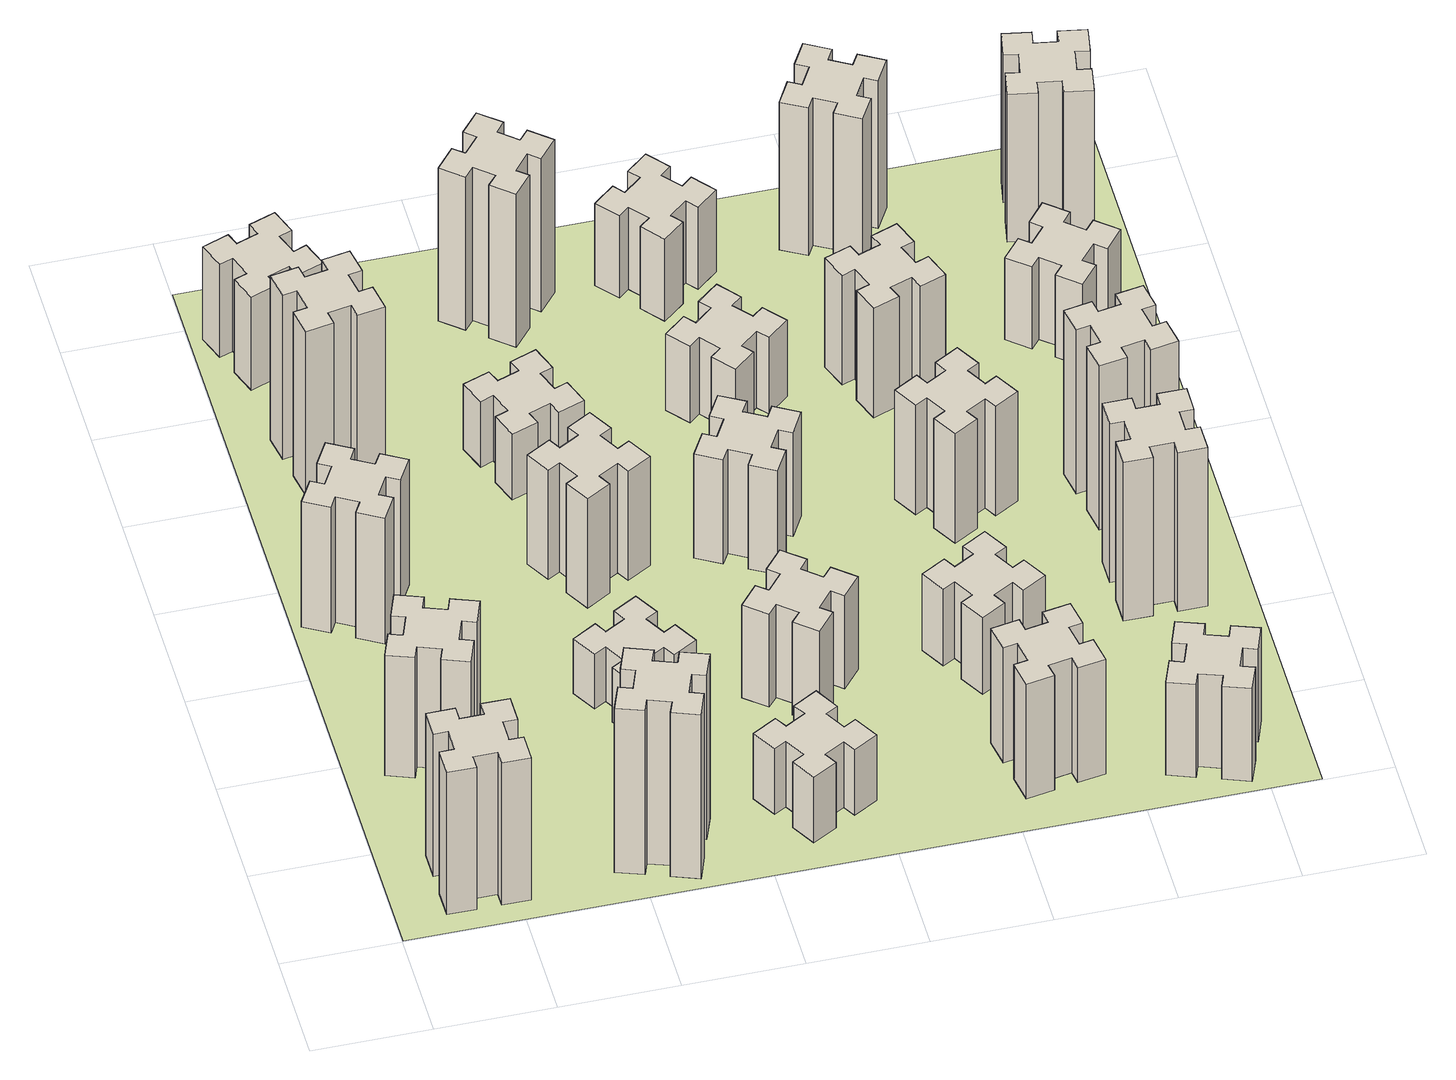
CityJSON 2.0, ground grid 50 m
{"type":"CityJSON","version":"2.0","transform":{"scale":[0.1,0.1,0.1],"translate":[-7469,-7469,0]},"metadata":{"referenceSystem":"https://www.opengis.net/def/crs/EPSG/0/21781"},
"CityObjects":{
"building1":{"type":"Building","attributes":{"class":"1000","function":"1000","usage":"1000","yearOfConstruction":2016,"roofType":"1000","measuredHeight":78,"storeysAboveGround":30,"storeysBelowGround":0},"geometry":[{"type":"Solid","lod":"1","boundaries":[[[[0,1,2,3,4,5,6,7,8,9,10,11,12,13,14,15,16,17,18,19]],[[17,16,20,21]],[[16,15,22,20]],[[15,14,23,22]],[[14,13,24,23]],[[13,12,25,24]],[[12,11,26,25]],[[11,10,27,26]],[[10,9,28,27]],[[9,8,29,28]],[[8,7,30,29]],[[7,6,31,30]],[[6,5,32,31]],[[5,4,33,32]],[[4,3,34,33]],[[3,2,35,34]],[[2,1,36,35]],[[1,0,37,36]],[[0,19,38,37]],[[19,18,39,38]],[[18,17,21,39]],[[24,25,26,27,28,29,30,31,32,33,34,35,36,37,38,39,21,20,22,23]]]]}]},
"building2":{"type":"Building","attributes":{"class":"1000","function":"1000","usage":"1000","yearOfConstruction":2016,"roofType":"1000","measuredHeight":66,"storeysAboveGround":30,"storeysBelowGround":0},"geometry":[{"type":"Solid","lod":"1","boundaries":[[[[40,41,42,43,44,45,46,47,48,49,50,51,52,53,54,55,56,57,58,59]],[[57,56,60,61]],[[56,55,62,60]],[[55,54,63,62]],[[54,53,64,63]],[[53,52,65,64]],[[52,51,66,65]],[[51,50,67,66]],[[50,49,68,67]],[[49,48,69,68]],[[48,47,70,69]],[[47,46,71,70]],[[46,45,72,71]],[[45,44,73,72]],[[44,43,74,73]],[[43,42,75,74]],[[42,41,76,75]],[[41,40,77,76]],[[40,59,78,77]],[[59,58,79,78]],[[58,57,61,79]],[[64,65,66,67,68,69,70,71,72,73,74,75,76,77,78,79,61,60,62,63]]]]}]},
"building3":{"type":"Building","attributes":{"class":"1000","function":"1000","usage":"1000","yearOfConstruction":2016,"roofType":"1000","measuredHeight":69,"storeysAboveGround":30,"storeysBelowGround":0},"geometry":[{"type":"Solid","lod":"1","boundaries":[[[[80,81,82,83,84,85,86,87,88,89,90,91,92,93,94,95,96,97,98,99]],[[97,96,100,101]],[[96,95,102,100]],[[95,94,103,102]],[[94,93,104,103]],[[93,92,105,104]],[[92,91,106,105]],[[91,90,107,106]],[[90,89,108,107]],[[89,88,109,108]],[[88,87,110,109]],[[87,86,111,110]],[[86,85,112,111]],[[85,84,113,112]],[[84,83,114,113]],[[83,82,115,114]],[[82,81,116,115]],[[81,80,117,116]],[[80,99,118,117]],[[99,98,119,118]],[[98,97,101,119]],[[104,105,106,107,108,109,110,111,112,113,114,115,116,117,118,119,101,100,102,103]]]]}]},
"building4":{"type":"Building","attributes":{"class":"1000","function":"1000","usage":"1000","yearOfConstruction":2016,"roofType":"1000","measuredHeight":90,"storeysAboveGround":30,"storeysBelowGround":0},"geometry":[{"type":"Solid","lod":"1","boundaries":[[[[120,121,122,123,124,125,126,127,128,129,130,131,132,133,134,135,136,137,138,139]],[[137,136,140,141]],[[136,135,142,140]],[[135,134,143,142]],[[134,133,144,143]],[[133,132,145,144]],[[132,131,146,145]],[[131,130,147,146]],[[130,129,148,147]],[[129,128,149,148]],[[128,127,150,149]],[[127,126,151,150]],[[126,125,152,151]],[[125,124,153,152]],[[124,123,154,153]],[[123,122,155,154]],[[122,121,156,155]],[[121,120,157,156]],[[120,139,158,157]],[[139,138,159,158]],[[138,137,141,159]],[[144,145,146,147,148,149,150,151,152,153,154,155,156,157,158,159,141,140,142,143]]]]}]},
"building5":{"type":"Building","attributes":{"class":"1000","function":"1000","usage":"1000","yearOfConstruction":2016,"roofType":"1000","measuredHeight":90,"storeysAboveGround":30,"storeysBelowGround":0},"geometry":[{"type":"Solid","lod":"1","boundaries":[[[[160,161,162,163,164,165,166,167,168,169,170,171,172,173,174,175,176,177,178,179]],[[177,176,180,181]],[[176,175,182,180]],[[175,174,183,182]],[[174,173,184,183]],[[173,172,185,184]],[[172,171,186,185]],[[171,170,187,186]],[[170,169,188,187]],[[169,168,189,188]],[[168,167,190,189]],[[167,166,191,190]],[[166,165,192,191]],[[165,164,193,192]],[[164,163,194,193]],[[163,162,195,194]],[[162,161,196,195]],[[161,160,197,196]],[[160,179,198,197]],[[179,178,199,198]],[[178,177,181,199]],[[184,185,186,187,188,189,190,191,192,193,194,195,196,197,198,199,181,180,182,183]]]]}]},
"building6":{"type":"Building","attributes":{"class":"1000","function":"1000","usage":"1000","yearOfConstruction":2016,"roofType":"1000","measuredHeight":51,"storeysAboveGround":30,"storeysBelowGround":0},"geometry":[{"type":"Solid","lod":"1","boundaries":[[[[200,201,202,203,204,205,206,207,208,209,210,211,212,213,214,215,216,217,218,219]],[[217,216,220,221]],[[216,215,222,220]],[[215,214,223,222]],[[214,213,224,223]],[[213,212,225,224]],[[212,211,226,225]],[[211,210,227,226]],[[210,209,228,227]],[[209,208,229,228]],[[208,207,230,229]],[[207,206,231,230]],[[206,205,232,231]],[[205,204,233,232]],[[204,203,234,233]],[[203,202,235,234]],[[202,201,236,235]],[[201,200,237,236]],[[200,219,238,237]],[[219,218,239,238]],[[218,217,221,239]],[[224,225,226,227,228,229,230,231,232,233,234,235,236,237,238,239,221,220,222,223]]]]}]},
"building7":{"type":"Building","attributes":{"class":"1000","function":"1000","usage":"1000","yearOfConstruction":2016,"roofType":"1000","measuredHeight":30,"storeysAboveGround":30,"storeysBelowGround":0},"geometry":[{"type":"Solid","lod":"1","boundaries":[[[[240,241,242,243,244,245,246,247,248,249,250,251,252,253,254,255,256,257,258,259]],[[257,256,260,261]],[[256,255,262,260]],[[255,254,263,262]],[[254,253,264,263]],[[253,252,265,264]],[[252,251,266,265]],[[251,250,267,266]],[[250,249,268,267]],[[249,248,269,268]],[[248,247,270,269]],[[247,246,271,270]],[[246,245,272,271]],[[245,244,273,272]],[[244,243,274,273]],[[243,242,275,274]],[[242,241,276,275]],[[241,240,277,276]],[[240,259,278,277]],[[259,258,279,278]],[[258,257,261,279]],[[264,265,266,267,268,269,270,271,272,273,274,275,276,277,278,279,261,260,262,263]]]]}]},
"building8":{"type":"Building","attributes":{"class":"1000","function":"1000","usage":"1000","yearOfConstruction":2016,"roofType":"1000","measuredHeight":60,"storeysAboveGround":30,"storeysBelowGround":0},"geometry":[{"type":"Solid","lod":"1","boundaries":[[[[280,281,282,283,284,285,286,287,288,289,290,291,292,293,294,295,296,297,298,299]],[[297,296,300,301]],[[296,295,302,300]],[[295,294,303,302]],[[294,293,304,303]],[[293,292,305,304]],[[292,291,306,305]],[[291,290,307,306]],[[290,289,308,307]],[[289,288,309,308]],[[288,287,310,309]],[[287,286,311,310]],[[286,285,312,311]],[[285,284,313,312]],[[284,283,314,313]],[[283,282,315,314]],[[282,281,316,315]],[[281,280,317,316]],[[280,299,318,317]],[[299,298,319,318]],[[298,297,301,319]],[[304,305,306,307,308,309,310,311,312,313,314,315,316,317,318,319,301,300,302,303]]]]}]},
"building9":{"type":"Building","attributes":{"class":"1000","function":"1000","usage":"1000","yearOfConstruction":2016,"roofType":"1000","measuredHeight":36,"storeysAboveGround":30,"storeysBelowGround":0},"geometry":[{"type":"Solid","lod":"1","boundaries":[[[[320,321,322,323,324,325,326,327,328,329,330,331,332,333,334,335,336,337,338,339]],[[337,336,340,341]],[[336,335,342,340]],[[335,334,343,342]],[[334,333,344,343]],[[333,332,345,344]],[[332,331,346,345]],[[331,330,347,346]],[[330,329,348,347]],[[329,328,349,348]],[[328,327,350,349]],[[327,326,351,350]],[[326,325,352,351]],[[325,324,353,352]],[[324,323,354,353]],[[323,322,355,354]],[[322,321,356,355]],[[321,320,357,356]],[[320,339,358,357]],[[339,338,359,358]],[[338,337,341,359]],[[344,345,346,347,348,349,350,351,352,353,354,355,356,357,358,359,341,340,342,343]]]]}]},
"building10":{"type":"Building","attributes":{"class":"1000","function":"1000","usage":"1000","yearOfConstruction":2016,"roofType":"1000","measuredHeight":36,"storeysAboveGround":30,"storeysBelowGround":0},"geometry":[{"type":"Solid","lod":"1","boundaries":[[[[360,361,362,363,364,365,366,367,368,369,370,371,372,373,374,375,376,377,378,379]],[[377,376,380,381]],[[376,375,382,380]],[[375,374,383,382]],[[374,373,384,383]],[[373,372,385,384]],[[372,371,386,385]],[[371,370,387,386]],[[370,369,388,387]],[[369,368,389,388]],[[368,367,390,389]],[[367,366,391,390]],[[366,365,392,391]],[[365,364,393,392]],[[364,363,394,393]],[[363,362,395,394]],[[362,361,396,395]],[[361,360,397,396]],[[360,379,398,397]],[[379,378,399,398]],[[378,377,381,399]],[[384,385,386,387,388,389,390,391,392,393,394,395,396,397,398,399,381,380,382,383]]]]}]},
"building11":{"type":"Building","attributes":{"class":"1000","function":"1000","usage":"1000","yearOfConstruction":2016,"roofType":"1000","measuredHeight":51,"storeysAboveGround":30,"storeysBelowGround":0},"geometry":[{"type":"Solid","lod":"1","boundaries":[[[[400,401,402,403,404,405,406,407,408,409,410,411,412,413,414,415,416,417,418,419]],[[417,416,420,421]],[[416,415,422,420]],[[415,414,423,422]],[[414,413,424,423]],[[413,412,425,424]],[[412,411,426,425]],[[411,410,427,426]],[[410,409,428,427]],[[409,408,429,428]],[[408,407,430,429]],[[407,406,431,430]],[[406,405,432,431]],[[405,404,433,432]],[[404,403,434,433]],[[403,402,435,434]],[[402,401,436,435]],[[401,400,437,436]],[[400,419,438,437]],[[419,418,439,438]],[[418,417,421,439]],[[424,425,426,427,428,429,430,431,432,433,434,435,436,437,438,439,421,420,422,423]]]]}]},
"building12":{"type":"Building","attributes":{"class":"1000","function":"1000","usage":"1000","yearOfConstruction":2016,"roofType":"1000","measuredHeight":84,"storeysAboveGround":30,"storeysBelowGround":0},"geometry":[{"type":"Solid","lod":"1","boundaries":[[[[440,441,442,443,444,445,446,447,448,449,450,451,452,453,454,455,456,457,458,459]],[[457,456,460,461]],[[456,455,462,460]],[[455,454,463,462]],[[454,453,464,463]],[[453,452,465,464]],[[452,451,466,465]],[[451,450,467,466]],[[450,449,468,467]],[[449,448,469,468]],[[448,447,470,469]],[[447,446,471,470]],[[446,445,472,471]],[[445,444,473,472]],[[444,443,474,473]],[[443,442,475,474]],[[442,441,476,475]],[[441,440,477,476]],[[440,459,478,477]],[[459,458,479,478]],[[458,457,461,479]],[[464,465,466,467,468,469,470,471,472,473,474,475,476,477,478,479,461,460,462,463]]]]}]},
"building13":{"type":"Building","attributes":{"class":"1000","function":"1000","usage":"1000","yearOfConstruction":2016,"roofType":"1000","measuredHeight":57,"storeysAboveGround":30,"storeysBelowGround":0},"geometry":[{"type":"Solid","lod":"1","boundaries":[[[[480,481,482,483,484,485,486,487,488,489,490,491,492,493,494,495,496,497,498,499]],[[497,496,500,501]],[[496,495,502,500]],[[495,494,503,502]],[[494,493,504,503]],[[493,492,505,504]],[[492,491,506,505]],[[491,490,507,506]],[[490,489,508,507]],[[489,488,509,508]],[[488,487,510,509]],[[487,486,511,510]],[[486,485,512,511]],[[485,484,513,512]],[[484,483,514,513]],[[483,482,515,514]],[[482,481,516,515]],[[481,480,517,516]],[[480,499,518,517]],[[499,498,519,518]],[[498,497,501,519]],[[504,505,506,507,508,509,510,511,512,513,514,515,516,517,518,519,501,500,502,503]]]]}]},
"building14":{"type":"Building","attributes":{"class":"1000","function":"1000","usage":"1000","yearOfConstruction":2016,"roofType":"1000","measuredHeight":42,"storeysAboveGround":30,"storeysBelowGround":0},"geometry":[{"type":"Solid","lod":"1","boundaries":[[[[520,521,522,523,524,525,526,527,528,529,530,531,532,533,534,535,536,537,538,539]],[[537,536,540,541]],[[536,535,542,540]],[[535,534,543,542]],[[534,533,544,543]],[[533,532,545,544]],[[532,531,546,545]],[[531,530,547,546]],[[530,529,548,547]],[[529,528,549,548]],[[528,527,550,549]],[[527,526,551,550]],[[526,525,552,551]],[[525,524,553,552]],[[524,523,554,553]],[[523,522,555,554]],[[522,521,556,555]],[[521,520,557,556]],[[520,539,558,557]],[[539,538,559,558]],[[538,537,541,559]],[[544,545,546,547,548,549,550,551,552,553,554,555,556,557,558,559,541,540,542,543]]]]}]},
"building15":{"type":"Building","attributes":{"class":"1000","function":"1000","usage":"1000","yearOfConstruction":2016,"roofType":"1000","measuredHeight":63,"storeysAboveGround":30,"storeysBelowGround":0},"geometry":[{"type":"Solid","lod":"1","boundaries":[[[[560,561,562,563,564,565,566,567,568,569,570,571,572,573,574,575,576,577,578,579]],[[577,576,580,581]],[[576,575,582,580]],[[575,574,583,582]],[[574,573,584,583]],[[573,572,585,584]],[[572,571,586,585]],[[571,570,587,586]],[[570,569,588,587]],[[569,568,589,588]],[[568,567,590,589]],[[567,566,591,590]],[[566,565,592,591]],[[565,564,593,592]],[[564,563,594,593]],[[563,562,595,594]],[[562,561,596,595]],[[561,560,597,596]],[[560,579,598,597]],[[579,578,599,598]],[[578,577,581,599]],[[584,585,586,587,588,589,590,591,592,593,594,595,596,597,598,599,581,580,582,583]]]]}]},
"building16":{"type":"Building","attributes":{"class":"1000","function":"1000","usage":"1000","yearOfConstruction":2016,"roofType":"1000","measuredHeight":45,"storeysAboveGround":30,"storeysBelowGround":0},"geometry":[{"type":"Solid","lod":"1","boundaries":[[[[600,601,602,603,604,605,606,607,608,609,610,611,612,613,614,615,616,617,618,619]],[[617,616,620,621]],[[616,615,622,620]],[[615,614,623,622]],[[614,613,624,623]],[[613,612,625,624]],[[612,611,626,625]],[[611,610,627,626]],[[610,609,628,627]],[[609,608,629,628]],[[608,607,630,629]],[[607,606,631,630]],[[606,605,632,631]],[[605,604,633,632]],[[604,603,634,633]],[[603,602,635,634]],[[602,601,636,635]],[[601,600,637,636]],[[600,619,638,637]],[[619,618,639,638]],[[618,617,621,639]],[[624,625,626,627,628,629,630,631,632,633,634,635,636,637,638,639,621,620,622,623]]]]}]},
"building17":{"type":"Building","attributes":{"class":"1000","function":"1000","usage":"1000","yearOfConstruction":2016,"roofType":"1000","measuredHeight":42,"storeysAboveGround":30,"storeysBelowGround":0},"geometry":[{"type":"Solid","lod":"1","boundaries":[[[[640,641,642,643,644,645,646,647,648,649,650,651,652,653,654,655,656,657,658,659]],[[657,656,660,661]],[[656,655,662,660]],[[655,654,663,662]],[[654,653,664,663]],[[653,652,665,664]],[[652,651,666,665]],[[651,650,667,666]],[[650,649,668,667]],[[649,648,669,668]],[[648,647,670,669]],[[647,646,671,670]],[[646,645,672,671]],[[645,644,673,672]],[[644,643,674,673]],[[643,642,675,674]],[[642,641,676,675]],[[641,640,677,676]],[[640,659,678,677]],[[659,658,679,678]],[[658,657,661,679]],[[664,665,666,667,668,669,670,671,672,673,674,675,676,677,678,679,661,660,662,663]]]]}]},
"building18":{"type":"Building","attributes":{"class":"1000","function":"1000","usage":"1000","yearOfConstruction":2016,"roofType":"1000","measuredHeight":60,"storeysAboveGround":30,"storeysBelowGround":0},"geometry":[{"type":"Solid","lod":"1","boundaries":[[[[680,681,682,683,684,685,686,687,688,689,690,691,692,693,694,695,696,697,698,699]],[[697,696,700,701]],[[696,695,702,700]],[[695,694,703,702]],[[694,693,704,703]],[[693,692,705,704]],[[692,691,706,705]],[[691,690,707,706]],[[690,689,708,707]],[[689,688,709,708]],[[688,687,710,709]],[[687,686,711,710]],[[686,685,712,711]],[[685,684,713,712]],[[684,683,714,713]],[[683,682,715,714]],[[682,681,716,715]],[[681,680,717,716]],[[680,699,718,717]],[[699,698,719,718]],[[698,697,701,719]],[[704,705,706,707,708,709,710,711,712,713,714,715,716,717,718,719,701,700,702,703]]]]}]},
"building19":{"type":"Building","attributes":{"class":"1000","function":"1000","usage":"1000","yearOfConstruction":2016,"roofType":"1000","measuredHeight":60,"storeysAboveGround":30,"storeysBelowGround":0},"geometry":[{"type":"Solid","lod":"1","boundaries":[[[[720,721,722,723,724,725,726,727,728,729,730,731,732,733,734,735,736,737,738,739]],[[737,736,740,741]],[[736,735,742,740]],[[735,734,743,742]],[[734,733,744,743]],[[733,732,745,744]],[[732,731,746,745]],[[731,730,747,746]],[[730,729,748,747]],[[729,728,749,748]],[[728,727,750,749]],[[727,726,751,750]],[[726,725,752,751]],[[725,724,753,752]],[[724,723,754,753]],[[723,722,755,754]],[[722,721,756,755]],[[721,720,757,756]],[[720,739,758,757]],[[739,738,759,758]],[[738,737,741,759]],[[744,745,746,747,748,749,750,751,752,753,754,755,756,757,758,759,741,740,742,743]]]]}]},
"building20":{"type":"Building","attributes":{"class":"1000","function":"1000","usage":"1000","yearOfConstruction":2016,"roofType":"1000","measuredHeight":51,"storeysAboveGround":30,"storeysBelowGround":0},"geometry":[{"type":"Solid","lod":"1","boundaries":[[[[760,761,762,763,764,765,766,767,768,769,770,771,772,773,774,775,776,777,778,779]],[[777,776,780,781]],[[776,775,782,780]],[[775,774,783,782]],[[774,773,784,783]],[[773,772,785,784]],[[772,771,786,785]],[[771,770,787,786]],[[770,769,788,787]],[[769,768,789,788]],[[768,767,790,789]],[[767,766,791,790]],[[766,765,792,791]],[[765,764,793,792]],[[764,763,794,793]],[[763,762,795,794]],[[762,761,796,795]],[[761,760,797,796]],[[760,779,798,797]],[[779,778,799,798]],[[778,777,781,799]],[[784,785,786,787,788,789,790,791,792,793,794,795,796,797,798,799,781,780,782,783]]]]}]},
"building21":{"type":"Building","attributes":{"class":"1000","function":"1000","usage":"1000","yearOfConstruction":2016,"roofType":"1000","measuredHeight":81,"storeysAboveGround":30,"storeysBelowGround":0},"geometry":[{"type":"Solid","lod":"1","boundaries":[[[[800,801,802,803,804,805,806,807,808,809,810,811,812,813,814,815,816,817,818,819]],[[817,816,820,821]],[[816,815,822,820]],[[815,814,823,822]],[[814,813,824,823]],[[813,812,825,824]],[[812,811,826,825]],[[811,810,827,826]],[[810,809,828,827]],[[809,808,829,828]],[[808,807,830,829]],[[807,806,831,830]],[[806,805,832,831]],[[805,804,833,832]],[[804,803,834,833]],[[803,802,835,834]],[[802,801,836,835]],[[801,800,837,836]],[[800,819,838,837]],[[819,818,839,838]],[[818,817,821,839]],[[824,825,826,827,828,829,830,831,832,833,834,835,836,837,838,839,821,820,822,823]]]]}]},
"building22":{"type":"Building","attributes":{"class":"1000","function":"1000","usage":"1000","yearOfConstruction":2016,"roofType":"1000","measuredHeight":87,"storeysAboveGround":30,"storeysBelowGround":0},"geometry":[{"type":"Solid","lod":"1","boundaries":[[[[840,841,842,843,844,845,846,847,848,849,850,851,852,853,854,855,856,857,858,859]],[[857,856,860,861]],[[856,855,862,860]],[[855,854,863,862]],[[854,853,864,863]],[[853,852,865,864]],[[852,851,866,865]],[[851,850,867,866]],[[850,849,868,867]],[[849,848,869,868]],[[848,847,870,869]],[[847,846,871,870]],[[846,845,872,871]],[[845,844,873,872]],[[844,843,874,873]],[[843,842,875,874]],[[842,841,876,875]],[[841,840,877,876]],[[840,859,878,877]],[[859,858,879,878]],[[858,857,861,879]],[[864,865,866,867,868,869,870,871,872,873,874,875,876,877,878,879,861,860,862,863]]]]}]},
"building23":{"type":"Building","attributes":{"class":"1000","function":"1000","usage":"1000","yearOfConstruction":2016,"roofType":"1000","measuredHeight":90,"storeysAboveGround":30,"storeysBelowGround":0},"geometry":[{"type":"Solid","lod":"1","boundaries":[[[[880,881,882,883,884,885,886,887,888,889,890,891,892,893,894,895,896,897,898,899]],[[897,896,900,901]],[[896,895,902,900]],[[895,894,903,902]],[[894,893,904,903]],[[893,892,905,904]],[[892,891,906,905]],[[891,890,907,906]],[[890,889,908,907]],[[889,888,909,908]],[[888,887,910,909]],[[887,886,911,910]],[[886,885,912,911]],[[885,884,913,912]],[[884,883,914,913]],[[883,882,915,914]],[[882,881,916,915]],[[881,880,917,916]],[[880,899,918,917]],[[899,898,919,918]],[[898,897,901,919]],[[904,905,906,907,908,909,910,911,912,913,914,915,916,917,918,919,901,900,902,903]]]]}]},
"building24":{"type":"Building","attributes":{"class":"1000","function":"1000","usage":"1000","yearOfConstruction":2016,"roofType":"1000","measuredHeight":45,"storeysAboveGround":30,"storeysBelowGround":0},"geometry":[{"type":"Solid","lod":"1","boundaries":[[[[920,921,922,923,924,925,926,927,928,929,930,931,932,933,934,935,936,937,938,939]],[[937,936,940,941]],[[936,935,942,940]],[[935,934,943,942]],[[934,933,944,943]],[[933,932,945,944]],[[932,931,946,945]],[[931,930,947,946]],[[930,929,948,947]],[[929,928,949,948]],[[928,927,950,949]],[[927,926,951,950]],[[926,925,952,951]],[[925,924,953,952]],[[924,923,954,953]],[[923,922,955,954]],[[922,921,956,955]],[[921,920,957,956]],[[920,939,958,957]],[[939,938,959,958]],[[938,937,941,959]],[[944,945,946,947,948,949,950,951,952,953,954,955,956,957,958,959,941,940,942,943]]]]}]},
"building25":{"type":"Building","attributes":{"class":"1000","function":"1000","usage":"1000","yearOfConstruction":2016,"roofType":"1000","measuredHeight":81,"storeysAboveGround":30,"storeysBelowGround":0},"geometry":[{"type":"Solid","lod":"1","boundaries":[[[[960,961,962,963,964,965,966,967,968,969,970,971,972,973,974,975,976,977,978,979]],[[977,976,980,981]],[[976,975,982,980]],[[975,974,983,982]],[[974,973,984,983]],[[973,972,985,984]],[[972,971,986,985]],[[971,970,987,986]],[[970,969,988,987]],[[969,968,989,988]],[[968,967,990,989]],[[967,966,991,990]],[[966,965,992,991]],[[965,964,993,992]],[[964,963,994,993]],[[963,962,995,994]],[[962,961,996,995]],[[961,960,997,996]],[[960,979,998,997]],[[979,978,999,998]],[[978,977,981,999]],[[984,985,986,987,988,989,990,991,992,993,994,995,996,997,998,999,981,980,982,983]]]]}]},
"landuse1":{"type":"LandUse","attributes":{"name":"plot1","function":"1010"},"geometry":[{"type":"MultiSurface","lod":"1","boundaries":[[[1000,1001,1002,1003]]]}]}
},
"vertices":[
[265,325,0],[265,225,0],[205,225,0],[205,105,0],[325,105,0],[325,165,0],[425,165,0],[425,105,0],[545,105,0],[545,225,0],[485,225,0],[485,325,0],[545,325,0],[545,445,0],[425,445,0],[425,385,0],[325,385,0],[325,445,0],[205,445,0],[205,325,0],[325,385,780],[325,445,780],[425,385,780],[425,445,780],[545,445,780],[545,325,780],[485,325,780],[485,225,780],[545,225,780],[545,105,780],[425,105,780],[425,165,780],[325,165,780],[325,105,780],[205,105,780],[205,225,780],[265,225,780],[265,325,780],[205,325,780],[205,445,780],
[289,1100,0],[255,1006,0],[199,1027,0],[157,914,0],[270,873,0],[291,929,0],[385,895,0],[364,839,0],[477,797,0],[518,910,0],[462,931,0],[496,1025,0],[552,1004,0],[593,1117,0],[480,1158,0],[460,1102,0],[366,1136,0],[387,1192,0],[274,1233,0],[233,1120,0],[366,1136,660],[387,1192,660],[460,1102,660],[480,1158,660],[593,1117,660],[552,1004,660],[496,1025,660],[462,931,660],[518,910,660],[477,797,660],[364,839,660],[385,895,660],[291,929,660],[270,873,660],[157,914,660],[199,1027,660],[255,1006,660],[289,1100,660],[233,1120,660],[274,1233,660],
[374,1926,0],[287,1976,0],[317,2028,0],[213,2088,0],[153,1984,0],[205,1954,0],[155,1867,0],[103,1897,0],[43,1793,0],[147,1733,0],[177,1785,0],[264,1735,0],[234,1683,0],[338,1623,0],[398,1727,0],[346,1757,0],[396,1844,0],[448,1814,0],[508,1918,0],[404,1978,0],[396,1844,690],[448,1814,690],[346,1757,690],[398,1727,690],[338,1623,690],[234,1683,690],[264,1735,690],[177,1785,690],[147,1733,690],[43,1793,690],[103,1897,690],[155,1867,690],[205,1954,690],[153,1984,690],[213,2088,690],[317,2028,690],[287,1976,690],[374,1926,690],[404,1978,690],[508,1918,690],
[405,2812,0],[307,2795,0],[297,2854,0],[178,2833,0],[199,2715,0],[258,2725,0],[276,2627,0],[217,2617,0],[237,2498,0],[356,2519,0],[345,2578,0],[444,2596,0],[454,2537,0],[572,2557,0],[551,2676,0],[492,2665,0],[475,2764,0],[534,2774,0],[513,2892,0],[395,2871,0],[475,2764,900],[534,2774,900],[492,2665,900],[551,2676,900],[572,2557,900],[454,2537,900],[444,2596,900],[345,2578,900],[356,2519,900],[237,2498,900],[217,2617,900],[276,2627,900],[258,2725,900],[199,2715,900],[178,2833,900],[297,2854,900],[307,2795,900],[405,2812,900],[395,2871,900],[513,2892,900],
[1029,360,0],[995,266,0],[939,287,0],[897,174,0],[1010,133,0],[1031,189,0],[1125,155,0],[1104,99,0],[1217,57,0],[1258,170,0],[1202,191,0],[1236,285,0],[1292,264,0],[1333,377,0],[1220,418,0],[1200,362,0],[1106,396,0],[1127,452,0],[1014,493,0],[973,380,0],[1106,396,900],[1127,452,900],[1200,362,900],[1220,418,900],[1333,377,900],[1292,264,900],[1236,285,900],[1202,191,900],[1258,170,900],[1217,57,900],[1104,99,900],[1125,155,900],[1031,189,900],[1010,133,900],[897,174,900],[939,287,900],[995,266,900],[1029,360,900],[973,380,900],[1014,493,900],
[155,3345,0],[189,3251,0],[133,3230,0],[174,3117,0],[287,3159,0],[266,3215,0],[360,3249,0],[380,3193,0],[493,3234,0],[452,3347,0],[396,3326,0],[362,3420,0],[418,3440,0],[377,3553,0],[264,3512,0],[285,3456,0],[191,3422,0],[170,3478,0],[57,3437,0],[99,3324,0],[191,3422,510],[170,3478,510],[285,3456,510],[264,3512,510],[377,3553,510],[418,3440,510],[362,3420,510],[396,3326,510],[452,3347,510],[493,3234,510],[380,3193,510],[360,3249,510],[266,3215,510],[287,3159,510],[174,3117,510],[133,3230,510],[189,3251,510],[155,3345,510],[99,3324,510],[57,3437,510],
[1204,1236,0],[1117,1186,0],[1087,1238,0],[983,1178,0],[1043,1074,0],[1095,1104,0],[1145,1017,0],[1093,987,0],[1153,883,0],[1257,943,0],[1227,995,0],[1314,1045,0],[1344,993,0],[1448,1053,0],[1388,1157,0],[1336,1127,0],[1286,1214,0],[1338,1244,0],[1278,1348,0],[1174,1288,0],[1286,1214,300],[1338,1244,300],[1336,1127,300],[1388,1157,300],[1448,1053,300],[1344,993,300],[1314,1045,300],[1227,995,300],[1257,943,300],[1153,883,300],[1093,987,300],[1145,1017,300],[1095,1104,300],[1043,1074,300],[983,1178,300],[1087,1238,300],[1117,1186,300],[1204,1236,300],[1174,1288,300],[1278,1348,300],
[1095,1844,0],[1145,1757,0],[1093,1727,0],[1153,1623,0],[1257,1683,0],[1227,1735,0],[1314,1785,0],[1344,1733,0],[1448,1793,0],[1388,1897,0],[1336,1867,0],[1286,1954,0],[1338,1984,0],[1278,2088,0],[1174,2028,0],[1204,1976,0],[1117,1926,0],[1087,1978,0],[983,1918,0],[1043,1814,0],[1117,1926,600],[1087,1978,600],[1204,1976,600],[1174,2028,600],[1278,2088,600],[1338,1984,600],[1286,1954,600],[1336,1867,600],[1388,1897,600],[1448,1793,600],[1344,1733,600],[1314,1785,600],[1227,1735,600],[1257,1683,600],[1153,1623,600],[1093,1727,600],[1145,1757,600],[1095,1844,600],[1043,1814,600],[983,1918,600],
[1125,2616,0],[1031,2582,0],[1010,2638,0],[897,2597,0],[939,2484,0],[995,2505,0],[1029,2411,0],[973,2390,0],[1014,2277,0],[1127,2319,0],[1106,2375,0],[1200,2409,0],[1220,2353,0],[1333,2394,0],[1292,2507,0],[1236,2486,0],[1202,2580,0],[1258,2600,0],[1217,2713,0],[1104,2672,0],[1202,2580,360],[1258,2600,360],[1236,2486,360],[1292,2507,360],[1333,2394,360],[1220,2353,360],[1200,2409,360],[1106,2375,360],[1127,2319,360],[1014,2277,360],[973,2390,360],[1029,2411,360],[995,2505,360],[939,2484,360],[897,2597,360],[1010,2638,360],[1031,2582,360],[1125,2616,360],[1104,2672,360],[1217,2713,360],
[1744,496,0],[1657,446,0],[1627,498,0],[1523,438,0],[1583,334,0],[1635,364,0],[1685,277,0],[1633,247,0],[1693,143,0],[1797,203,0],[1767,255,0],[1854,305,0],[1884,253,0],[1988,313,0],[1928,417,0],[1876,387,0],[1826,474,0],[1878,504,0],[1818,608,0],[1714,548,0],[1826,474,360],[1878,504,360],[1876,387,360],[1928,417,360],[1988,313,360],[1884,253,360],[1854,305,360],[1767,255,360],[1797,203,360],[1693,143,360],[1633,247,360],[1685,277,360],[1635,364,360],[1583,334,360],[1523,438,360],[1627,498,360],[1657,446,360],[1744,496,360],[1714,548,360],[1818,608,360],
[1803,1124,0],[1739,1048,0],[1693,1086,0],[1616,994,0],[1708,917,0],[1746,963,0],[1823,899,0],[1784,853,0],[1876,776,0],[1953,868,0],[1907,906,0],[1972,983,0],[2018,944,0],[2095,1036,0],[2003,1113,0],[1964,1067,0],[1888,1132,0],[1926,1178,0],[1834,1255,0],[1757,1163,0],[1888,1132,510],[1926,1178,510],[1964,1067,510],[2003,1113,510],[2095,1036,510],[2018,944,510],[1972,983,510],[1907,906,510],[1953,868,510],[1876,776,510],[1784,853,510],[1823,899,510],[1746,963,510],[1708,917,510],[1616,994,510],[1693,1086,510],[1739,1048,510],[1803,1124,510],[1757,1163,510],[1834,1255,510],
[1106,3283,0],[1183,3219,0],[1144,3173,0],[1236,3096,0],[1313,3188,0],[1267,3226,0],[1332,3303,0],[1378,3264,0],[1455,3356,0],[1363,3433,0],[1324,3387,0],[1248,3452,0],[1286,3498,0],[1194,3575,0],[1117,3483,0],[1163,3444,0],[1099,3368,0],[1053,3406,0],[976,3314,0],[1068,3237,0],[1099,3368,840],[1053,3406,840],[1163,3444,840],[1117,3483,840],[1194,3575,840],[1286,3498,840],[1248,3452,840],[1324,3387,840],[1363,3433,840],[1455,3356,840],[1378,3264,840],[1332,3303,840],[1267,3226,840],[1313,3188,840],[1236,3096,840],[1144,3173,840],[1183,3219,840],[1106,3283,840],[1068,3237,840],[976,3314,840],
[1785,1954,0],[1735,1867,0],[1683,1897,0],[1623,1793,0],[1727,1733,0],[1757,1785,0],[1844,1735,0],[1814,1683,0],[1918,1623,0],[1978,1727,0],[1926,1757,0],[1976,1844,0],[2028,1814,0],[2088,1918,0],[1984,1978,0],[1954,1926,0],[1867,1976,0],[1897,2028,0],[1793,2088,0],[1733,1984,0],[1867,1976,570],[1897,2028,570],[1954,1926,570],[1984,1978,570],[2088,1918,570],[2028,1814,570],[1976,1844,570],[1926,1757,570],[1978,1727,570],[1918,1623,570],[1814,1683,570],[1844,1735,570],[1757,1785,570],[1727,1733,570],[1623,1793,570],[1683,1897,570],[1735,1867,570],[1785,1954,570],[1733,1984,570],[1793,2088,570],
[1988,2479,0],[2064,2543,0],[2103,2497,0],[2195,2574,0],[2118,2666,0],[2072,2628,0],[2007,2704,0],[2053,2743,0],[1976,2835,0],[1884,2758,0],[1923,2712,0],[1846,2647,0],[1808,2693,0],[1716,2616,0],[1793,2524,0],[1839,2563,0],[1903,2486,0],[1857,2448,0],[1934,2356,0],[2026,2433,0],[1903,2486,420],[1857,2448,420],[1839,2563,420],[1793,2524,420],[1716,2616,420],[1808,2693,420],[1846,2647,420],[1923,2712,420],[1884,2758,420],[1976,2835,420],[2053,2743,420],[2007,2704,420],[2072,2628,420],[2118,2666,420],[2195,2574,420],[2103,2497,420],[2064,2543,420],[1988,2479,420],[2026,2433,420],[1934,2356,420],
[2665,258,0],[2764,276,0],[2774,217,0],[2892,237,0],[2871,356,0],[2812,345,0],[2795,444,0],[2854,454,0],[2833,572,0],[2715,551,0],[2725,492,0],[2627,475,0],[2617,534,0],[2498,513,0],[2519,395,0],[2578,405,0],[2596,307,0],[2537,297,0],[2557,178,0],[2676,199,0],[2596,307,630],[2537,297,630],[2578,405,630],[2519,395,630],[2498,513,630],[2617,534,630],[2627,475,630],[2725,492,630],[2715,551,630],[2833,572,630],[2854,454,630],[2795,444,630],[2812,345,630],[2871,356,630],[2892,237,630],[2774,217,630],[2764,276,630],[2665,258,630],[2676,199,630],[2557,178,630],
[1972,3368,0],[1907,3444,0],[1953,3483,0],[1876,3575,0],[1784,3498,0],[1823,3452,0],[1746,3387,0],[1708,3433,0],[1616,3356,0],[1693,3264,0],[1739,3303,0],[1803,3226,0],[1757,3188,0],[1834,3096,0],[1926,3173,0],[1888,3219,0],[1964,3283,0],[2003,3237,0],[2095,3314,0],[2018,3406,0],[1964,3283,450],[2003,3237,450],[1888,3219,450],[1926,3173,450],[1834,3096,450],[1757,3188,450],[1803,3226,450],[1739,3303,450],[1693,3264,450],[1616,3356,450],[1708,3433,450],[1746,3387,450],[1823,3452,450],[1784,3498,450],[1876,3575,450],[1953,3483,450],[1907,3444,450],[1972,3368,450],[2018,3406,450],[2095,3314,450],
[2607,895,0],[2694,945,0],[2724,893,0],[2828,953,0],[2768,1057,0],[2716,1027,0],[2666,1114,0],[2718,1144,0],[2658,1248,0],[2554,1188,0],[2584,1136,0],[2497,1086,0],[2467,1138,0],[2363,1078,0],[2423,974,0],[2475,1004,0],[2525,917,0],[2473,887,0],[2533,783,0],[2637,843,0],[2525,917,420],[2473,887,420],[2475,1004,420],[2423,974,420],[2363,1078,420],[2467,1138,420],[2497,1086,420],[2584,1136,420],[2554,1188,420],[2658,1248,420],[2718,1144,420],[2666,1114,420],[2716,1027,420],[2768,1057,420],[2828,953,420],[2724,893,420],[2694,945,420],[2607,895,420],[2637,843,420],[2533,783,420],
[2816,1867,0],[2766,1954,0],[2818,1984,0],[2758,2088,0],[2654,2028,0],[2684,1976,0],[2597,1926,0],[2567,1978,0],[2463,1918,0],[2523,1814,0],[2575,1844,0],[2625,1757,0],[2573,1727,0],[2633,1623,0],[2737,1683,0],[2707,1735,0],[2794,1785,0],[2824,1733,0],[2928,1793,0],[2868,1897,0],[2794,1785,600],[2824,1733,600],[2707,1735,600],[2737,1683,600],[2633,1623,600],[2573,1727,600],[2625,1757,600],[2575,1844,600],[2523,1814,600],[2463,1918,600],[2567,1978,600],[2597,1926,600],[2684,1976,600],[2654,2028,600],[2758,2088,600],[2818,1984,600],[2766,1954,600],[2816,1867,600],[2868,1897,600],[2928,1793,600],
[2586,2475,0],[2680,2509,0],[2700,2453,0],[2813,2494,0],[2772,2607,0],[2716,2586,0],[2682,2680,0],[2738,2700,0],[2697,2813,0],[2584,2772,0],[2605,2716,0],[2511,2682,0],[2490,2738,0],[2377,2697,0],[2419,2584,0],[2475,2605,0],[2509,2511,0],[2453,2490,0],[2494,2377,0],[2607,2419,0],[2509,2511,600],[2453,2490,600],[2475,2605,600],[2419,2584,600],[2377,2697,600],[2490,2738,600],[2511,2682,600],[2605,2716,600],[2584,2772,600],[2697,2813,600],[2738,2700,600],[2682,2680,600],[2716,2586,600],[2772,2607,600],[2813,2494,600],[2700,2453,600],[2680,2509,600],[2586,2475,600],[2607,2419,600],[2494,2377,600],
[3251,189,0],[3345,155,0],[3324,99,0],[3437,57,0],[3478,170,0],[3422,191,0],[3456,285,0],[3512,264,0],[3553,377,0],[3440,418,0],[3420,362,0],[3326,396,0],[3347,452,0],[3234,493,0],[3193,380,0],[3249,360,0],[3215,266,0],[3159,287,0],[3117,174,0],[3230,133,0],[3215,266,510],[3159,287,510],[3249,360,510],[3193,380,510],[3234,493,510],[3347,452,510],[3326,396,510],[3420,362,510],[3440,418,510],[3553,377,510],[3512,264,510],[3456,285,510],[3422,191,510],[3478,170,510],[3437,57,510],[3324,99,510],[3345,155,510],[3251,189,510],[3230,133,510],[3117,174,510],
[2694,3506,0],[2607,3556,0],[2637,3608,0],[2533,3668,0],[2473,3564,0],[2525,3534,0],[2475,3447,0],[2423,3477,0],[2363,3373,0],[2467,3313,0],[2497,3365,0],[2584,3315,0],[2554,3263,0],[2658,3203,0],[2718,3307,0],[2666,3337,0],[2716,3424,0],[2768,3394,0],[2828,3498,0],[2724,3558,0],[2716,3424,810],[2768,3394,810],[2666,3337,810],[2718,3307,810],[2658,3203,810],[2554,3263,810],[2584,3315,810],[2497,3365,810],[2467,3313,810],[2363,3373,810],[2423,3477,810],[2475,3447,810],[2525,3534,810],[2473,3564,810],[2533,3668,810],[2637,3608,810],[2607,3556,810],[2694,3506,810],[2724,3558,810],[2828,3498,810],
[3445,1165,0],[3445,1265,0],[3505,1265,0],[3505,1385,0],[3385,1385,0],[3385,1325,0],[3285,1325,0],[3285,1385,0],[3165,1385,0],[3165,1265,0],[3225,1265,0],[3225,1165,0],[3165,1165,0],[3165,1045,0],[3285,1045,0],[3285,1105,0],[3385,1105,0],[3385,1045,0],[3505,1045,0],[3505,1165,0],[3385,1105,870],[3385,1045,870],[3285,1105,870],[3285,1045,870],[3165,1045,870],[3165,1165,870],[3225,1165,870],[3225,1265,870],[3165,1265,870],[3165,1385,870],[3285,1385,870],[3285,1325,870],[3385,1325,870],[3385,1385,870],[3505,1385,870],[3505,1265,870],[3445,1265,870],[3445,1165,870],[3505,1165,870],[3505,1045,870],
[3365,1872,0],[3267,1855,0],[3257,1914,0],[3138,1893,0],[3159,1775,0],[3218,1785,0],[3236,1687,0],[3177,1677,0],[3197,1558,0],[3316,1579,0],[3305,1638,0],[3404,1656,0],[3414,1597,0],[3532,1617,0],[3511,1736,0],[3452,1725,0],[3435,1824,0],[3494,1834,0],[3473,1952,0],[3355,1931,0],[3435,1824,900],[3494,1834,900],[3452,1725,900],[3511,1736,900],[3532,1617,900],[3414,1597,900],[3404,1656,900],[3305,1638,900],[3316,1579,900],[3197,1558,900],[3177,1677,900],[3236,1687,900],[3218,1785,900],[3159,1775,900],[3138,1893,900],[3257,1914,900],[3267,1855,900],[3365,1872,900],[3355,1931,900],[3473,1952,900],
[3444,2747,0],[3368,2812,0],[3406,2858,0],[3314,2935,0],[3237,2843,0],[3283,2804,0],[3219,2728,0],[3173,2766,0],[3096,2674,0],[3188,2597,0],[3226,2643,0],[3303,2579,0],[3264,2533,0],[3356,2456,0],[3433,2548,0],[3387,2586,0],[3452,2663,0],[3498,2624,0],[3575,2716,0],[3483,2793,0],[3452,2663,450],[3498,2624,450],[3387,2586,450],[3433,2548,450],[3356,2456,450],[3264,2533,450],[3303,2579,450],[3226,2643,450],[3188,2597,450],[3096,2674,450],[3173,2766,450],[3219,2728,450],[3283,2804,450],[3237,2843,450],[3314,2935,450],[3406,2858,450],[3368,2812,450],[3444,2747,450],[3483,2793,450],[3575,2716,450],
[3535,3267,0],[3552,3365,0],[3611,3355,0],[3632,3473,0],[3514,3494,0],[3504,3435,0],[3405,3452,0],[3416,3511,0],[3297,3532,0],[3277,3414,0],[3336,3404,0],[3318,3305,0],[3259,3316,0],[3238,3197,0],[3357,3177,0],[3367,3236,0],[3465,3218,0],[3455,3159,0],[3573,3138,0],[3594,3257,0],[3465,3218,810],[3455,3159,810],[3367,3236,810],[3357,3177,810],[3238,3197,810],[3259,3316,810],[3318,3305,810],[3336,3404,810],[3277,3414,810],[3297,3532,810],[3416,3511,810],[3405,3452,810],[3504,3435,810],[3514,3494,810],[3632,3473,810],[3611,3355,810],[3552,3365,810],[3535,3267,810],[3594,3257,810],[3573,3138,810],
[5,3705,0],[3705,3705,0],[3705,5,0],[5,5,0]
]}
